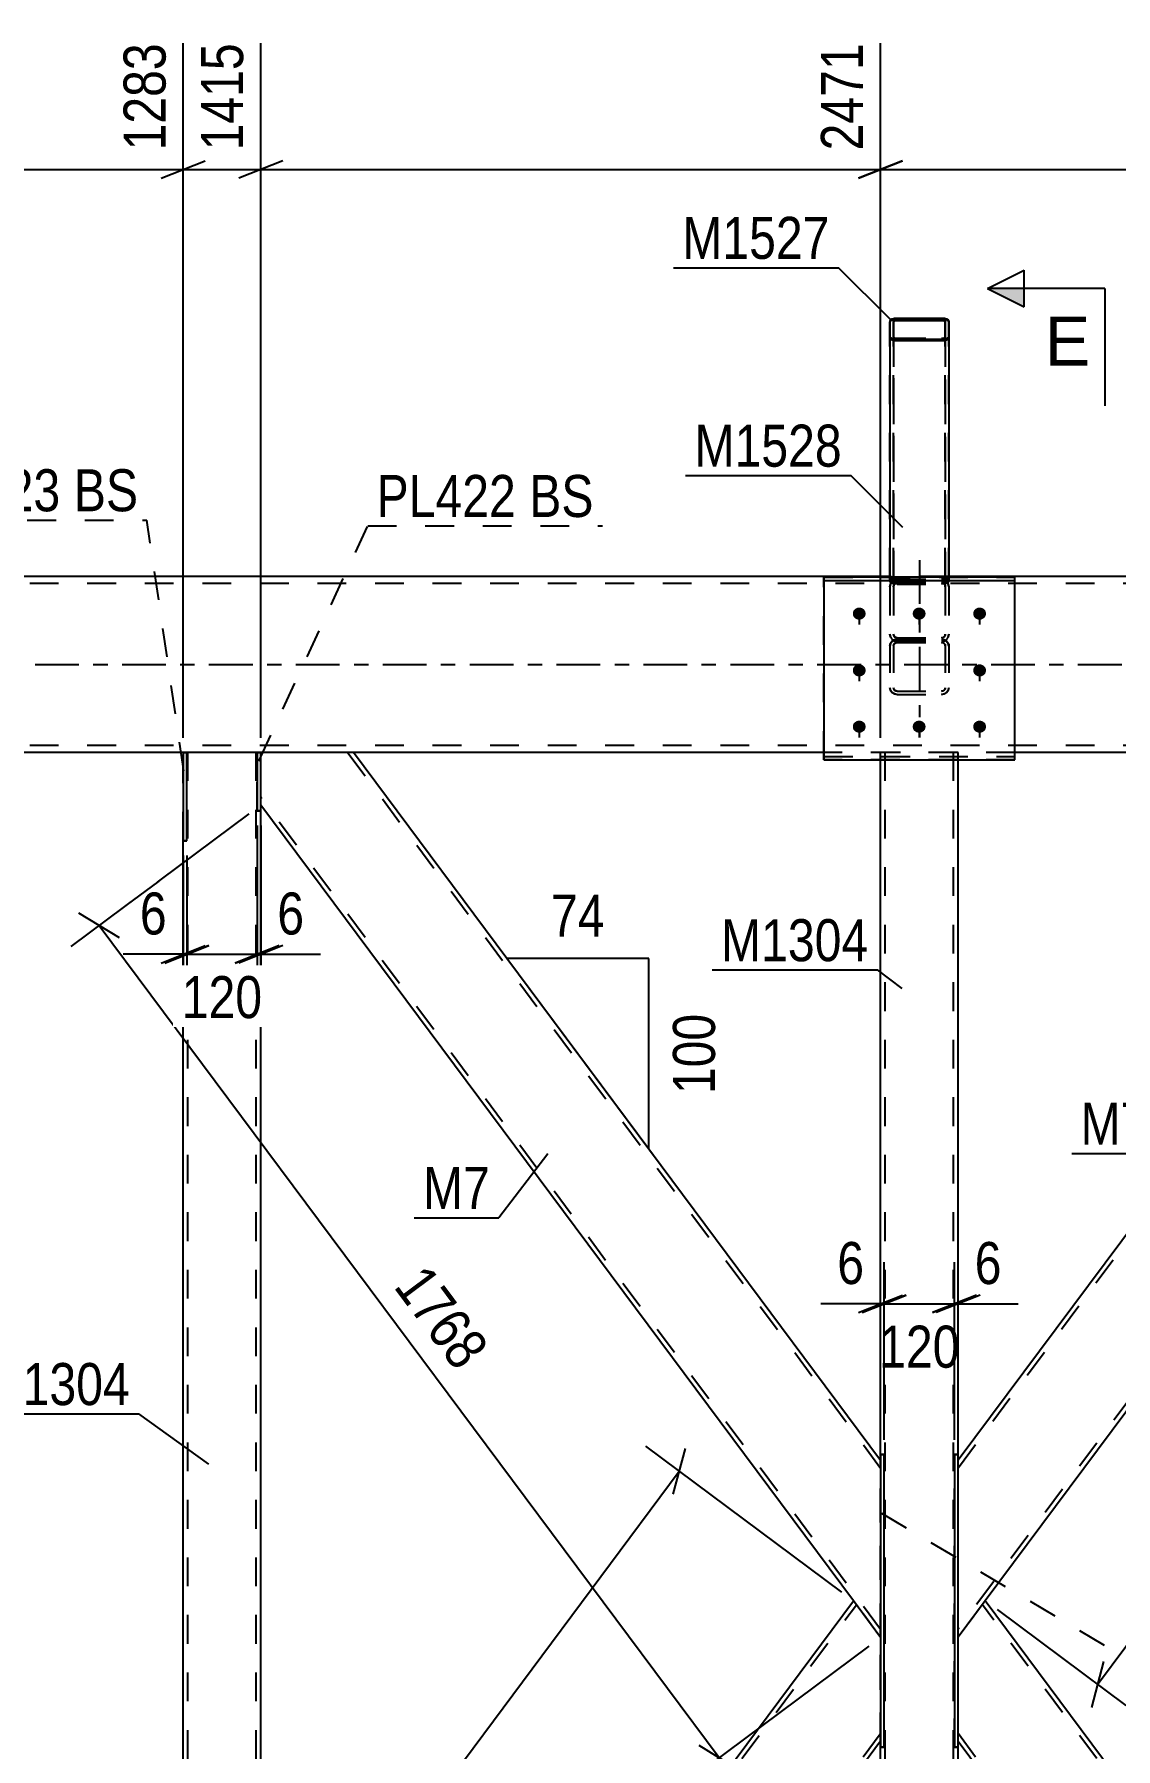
# Model space of a CAD drawing. Header units: millimetres. Extents: x -46 to 795, y -429 to 165.
# Drawn here: x 26.8 to 100.4, y -73.9 to 43 of the extents above; entities that cross this region are included whole.
import ezdxf

# ---------------------------------------------------------------- set-up
doc = ezdxf.new("R2010")
doc.units = ezdxf.units.MM
doc.linetypes.add('DXK_LINE_DOT2', pattern=[3.9198, 1.9599, -1.9599])
doc.linetypes.add('DXK_LINE_DOT3', pattern=[5.9187, 2.979, -0.9799, 0.9799, -0.9799])
doc.styles.add('Arial', font='ARIAL.TTF', dxfattribs={"height": 0.2})
doc.styles.add('Arial Narrow', font='ARIALN.TTF', dxfattribs={"height": 0.2})

# ---------------------------------------------------------------- blocks, each defined once
blk = doc.blocks.new('Part-761550471-4836 - 4741')
at = {"color": 7, "linetype": 'DXK_LINE_DOT2'}
for p, q in [((89.68, -6), (84.4, -6)), ((84.4, -6.48), (84.4, -6)), ((84.72, -121.6), (84.72, -6)), ((89.36, -121.6), (89.36, -6)), ((89.68, -6.48), (89.68, -6)), ((84.4, -73.78), (84.4, -53.83)), ((89.68, -73.78), (89.68, -53.82)), ((89.68, -121.6), (84.4, -121.6))]:
    blk.add_line(p, q, dxfattribs=at)
at = {"color": 2, "linetype": 'Continuous'}
for p, q in [((84.4, -53.83), (84.4, -6.48)), ((89.68, -53.82), (89.68, -6.48)), ((84.4, -121.6), (84.4, -73.78)), ((89.68, -121.6), (89.68, -73.78))]:
    blk.add_line(p, q, dxfattribs=at)
blk = doc.blocks.new('Part-761550471-4841 - 4741')
at = {"color": 2, "linetype": 'Continuous'}
for p, q in [((125.59, -6), (89.68, -54.22)), ((131.9, -6), (125.61, -6)), ((131.9, -9.57), (91.53, -63.8))]:
    blk.add_line(p, q, dxfattribs=at)
at = {"color": 7, "linetype": 'DXK_LINE_DOT2'}
for p, q in [((125.99, -6), (89.68, -54.76)), ((125.59, -6), (125.61, -6)), ((125.61, -6), (125.59, -6)), ((131.9, -6), (131.9, -9.57)), ((131.9, -9.04), (89.68, -65.74)), ((89.68, -66.28), (89.68, -54.22)), ((91.53, -63.8), (89.68, -66.28))]:
    blk.add_line(p, q, dxfattribs=at)
blk = doc.blocks.new('Part-761550471-4906 - 4741')
at = {"color": 2, "linetype": 'Continuous'}
for p, q in [((91.53, -63.8), (89.68, -66.28)), ((131.9, -118.03), (91.53, -63.8)), ((125.59, -121.6), (89.68, -73.38)), ((131.9, -121.6), (125.61, -121.6))]:
    blk.add_line(p, q, dxfattribs=at)
at = {"color": 7, "linetype": 'DXK_LINE_DOT2'}
for p, q in [((131.9, -118.56), (91.33, -64.07)), ((89.68, -73.38), (89.68, -66.28)), ((125.99, -121.6), (89.68, -72.84)), ((131.9, -121.6), (131.9, -118.03)), ((125.61, -121.6), (125.59, -121.6)), ((125.59, -121.6), (125.61, -121.6)), ((131.9, -121.6), (131.9, -121.6)), ((131.9, -121.6), (131.9, -121.6))]:
    blk.add_line(p, q, dxfattribs=at)
blk = doc.blocks.new('Part-761550471-4924 - 4741')
at = {"color": 7, "linetype": 'DXK_LINE_DOT2'}
for p, q in [((80.54, -6.49), (80.54, 5.95)), ((80.54, 5.95), (93.54, 5.95)), ((93.54, -6.49), (93.54, 5.95)), ((80.54, 5.73), (93.54, 5.73)), ((80.54, -6.27), (93.54, -6.27)), ((93.54, -6.49), (80.54, -6.49))]:
    blk.add_line(p, q, dxfattribs=at)
blk = doc.blocks.new('Part-761550471-4846 - 4741')
at = {"color": 2, "linetype": 'Continuous'}
for p, q in [((48.48, -6), (42.18, -6)), ((84.4, -54.23), (48.5, -6)), ((82.55, -63.8), (42.18, -9.57))]:
    blk.add_line(p, q, dxfattribs=at)
at = {"color": 7, "linetype": 'DXK_LINE_DOT2'}
for p, q in [((42.18, -6), (42.18, -6)), ((42.18, -9.57), (42.18, -6)), ((42.18, -6), (42.18, -6)), ((42.18, -6), (42.18, -6)), ((42.18, -6), (42.18, -6)), ((84.4, -54.77), (48.1, -6)), ((48.5, -6), (48.48, -6)), ((48.5, -6), (48.48, -6)), ((84.4, -65.75), (42.18, -9.04)), ((84.4, -66.29), (84.4, -54.23)), ((84.4, -66.29), (82.55, -63.8))]:
    blk.add_line(p, q, dxfattribs=at)
blk = doc.blocks.new('Part-761550471-4925 - 4741')
at = {"color": 2, "linetype": 'Continuous'}
for p, q in [((93.54, 5.95), (80.54, 5.95)), ((80.54, 5.95), (80.54, -6.48)), ((93.54, -6.48), (93.54, 5.95)), ((80.54, 5.73), (93.54, 5.73)), ((80.54, -6.48), (93.54, -6.48))]:
    blk.add_line(p, q, dxfattribs=at)
at = {"color": 7, "linetype": 'DXK_LINE_DOT2'}
blk.add_line((80.54, -6.27), (93.54, -6.27), dxfattribs=at)
blk = doc.blocks.new('Part-761550471-4930 - 4741')
at = {"color": 7, "linetype": 'DXK_LINE_DOT2'}
for p, q in [((85.08, 5.51), (85.04, 5.31)), ((85.04, 5.31), (85.04, -1.59)), ((85.28, 5.31), (85.3, 5.41)), ((85.28, 5.31), (85.28, -1.59)), ((85.3, 5.41), (85.35, 5.5)), ((85.52, 5.83), (85.34, 5.79)), ((85.35, 5.5), (85.43, 5.55)), ((85.43, 5.55), (85.52, 5.57)), ((85.52, 5.83), (88.56, 5.83)), ((85.52, 5.57), (88.56, 5.57)), ((88.75, 5.79), (88.56, 5.83)), ((88.56, 5.57), (88.66, 5.55)), ((88.66, 5.55), (88.73, 5.5)), ((88.73, 5.5), (88.79, 5.41)), ((88.79, 5.41), (88.8, 5.31)), ((88.8, 5.31), (88.8, -1.59)), ((89.04, 5.31), (89.01, 5.51)), ((89.04, 5.31), (89.04, -1.59)), ((85.04, 2.08), (85.08, 1.88)), ((85.04, 1.27), (85.08, 1.44)), ((85.08, 1.44), (85.18, 1.59)), ((85.18, 1.59), (85.34, 1.69)), ((85.3, 1.98), (85.28, 2.08)), ((85.3, 1.36), (85.28, 1.27)), ((85.35, 1.9), (85.3, 1.98)), ((85.35, 1.43), (85.3, 1.36)), ((85.34, 1.69), (85.52, 1.72)), ((85.34, 1.61), (85.43, 1.59)), ((85.43, 1.84), (85.35, 1.9)), ((85.43, 1.48), (85.35, 1.43)), ((85.52, 1.82), (85.43, 1.84)), ((85.43, 1.59), (85.52, 1.57)), ((85.52, 1.5), (85.43, 1.48)), ((85.52, 1.82), (88.56, 1.82)), ((85.52, 1.72), (88.56, 1.72)), ((85.52, 1.57), (88.56, 1.57)), ((85.52, 1.5), (88.56, 1.5)), ((88.66, 1.84), (88.56, 1.82)), ((88.56, 1.72), (88.75, 1.69)), ((88.56, 1.57), (88.73, 1.6)), ((88.66, 1.48), (88.56, 1.5)), ((88.73, 1.9), (88.66, 1.84)), ((88.73, 1.43), (88.66, 1.48)), ((88.79, 1.98), (88.73, 1.9)), ((88.73, 1.6), (88.75, 1.61)), ((88.79, 1.36), (88.73, 1.43)), ((88.75, 1.69), (88.9, 1.59)), ((88.8, 2.08), (88.79, 1.98)), ((88.8, 1.27), (88.79, 1.36)), ((88.9, 1.59), (89.01, 1.44)), ((89.01, 1.88), (89.04, 2.08)), ((89.01, 1.44), (89.04, 1.27)), ((85.08, -1.76), (85.04, -1.59)), ((85.18, -1.91), (85.08, -1.76)), ((85.34, -2), (85.18, -1.91)), ((85.28, -1.59), (85.3, -1.67)), ((85.3, -1.67), (85.35, -1.75)), ((85.52, -2.04), (85.34, -2)), ((85.35, -1.75), (85.43, -1.79)), ((85.43, -1.79), (85.52, -1.81)), ((85.52, -1.81), (88.56, -1.81)), ((85.52, -2.04), (88.56, -2.04)), ((88.56, -1.81), (88.66, -1.79)), ((88.75, -2), (88.56, -2.04)), ((88.66, -1.79), (88.73, -1.75)), ((88.73, -1.75), (88.79, -1.67)), ((88.9, -1.91), (88.75, -2)), ((88.79, -1.67), (88.8, -1.59)), ((89.01, -1.76), (88.9, -1.91)), ((89.04, -1.59), (89.01, -1.76))]:
    blk.add_line(p, q, dxfattribs=at)
for centre, start, end in [((85.55, 5.33), 114.32, 159.2417), ((88.54, 5.33), 20.7583, 65.68), ((85.55, 2.06), 200.7583, 245.68), ((88.54, 2.06), 294.32, 339.2417)]:
    blk.add_arc(centre, 0.496, start, end, dxfattribs=at)
blk = doc.blocks.new('Part-761550471-4935 - 4741')
at = {"color": 7, "linetype": 'DXK_LINE_DOT3'}
blk.add_line((87.04, 7.12), (87.04, -3.58), dxfattribs=at)
at = {"color": 7, "linetype": 'DXK_LINE_DOT2'}
for p, q in [((85.04, 5.31), (85.08, 5.51)), ((85.04, 5.31), (85.04, -1.59)), ((85.3, 5.41), (85.28, 5.31)), ((85.28, 5.31), (85.28, -1.59)), ((85.35, 5.5), (85.3, 5.41)), ((85.34, 5.79), (85.52, 5.83)), ((85.43, 5.55), (85.35, 5.5)), ((85.52, 5.57), (85.43, 5.55)), ((85.52, 5.83), (88.56, 5.83)), ((85.52, 5.57), (88.56, 5.57)), ((88.56, 5.83), (88.75, 5.79)), ((88.66, 5.55), (88.56, 5.57)), ((88.73, 5.5), (88.66, 5.55)), ((88.79, 5.41), (88.73, 5.5)), ((88.8, 5.31), (88.79, 5.41)), ((88.8, 5.31), (88.8, -1.59)), ((89.01, 5.51), (89.04, 5.31)), ((89.04, 5.31), (89.04, -1.59)), ((85.08, 1.88), (85.04, 2.08)), ((85.08, 1.44), (85.04, 1.27)), ((85.18, 1.59), (85.08, 1.44)), ((85.34, 1.69), (85.18, 1.59)), ((85.28, 2.08), (85.3, 1.98)), ((85.28, 1.27), (85.3, 1.36)), ((85.3, 1.98), (85.35, 1.9)), ((85.3, 1.36), (85.35, 1.43)), ((85.52, 1.72), (85.34, 1.69)), ((85.52, 1.57), (85.34, 1.61)), ((85.35, 1.9), (85.43, 1.84)), ((85.35, 1.43), (85.43, 1.48)), ((85.43, 1.84), (85.52, 1.82)), ((85.43, 1.48), (85.52, 1.5)), ((85.52, 1.82), (88.56, 1.82)), ((85.52, 1.72), (88.56, 1.72)), ((85.52, 1.57), (88.56, 1.57)), ((85.52, 1.5), (88.56, 1.5)), ((88.56, 1.82), (88.66, 1.84)), ((88.75, 1.69), (88.56, 1.72)), ((88.75, 1.61), (88.56, 1.57)), ((88.56, 1.5), (88.66, 1.48)), ((88.66, 1.84), (88.73, 1.9)), ((88.66, 1.48), (88.73, 1.43)), ((88.73, 1.9), (88.79, 1.98)), ((88.73, 1.43), (88.79, 1.36)), ((88.9, 1.59), (88.75, 1.69)), ((88.79, 1.98), (88.8, 2.08)), ((88.79, 1.36), (88.8, 1.27)), ((89.01, 1.44), (88.9, 1.59)), ((89.04, 2.08), (89.01, 1.88)), ((89.04, 1.27), (89.01, 1.44)), ((85.04, -1.59), (85.08, -1.76)), ((85.08, -1.76), (85.18, -1.91)), ((85.18, -1.91), (85.34, -2)), ((85.3, -1.67), (85.28, -1.59)), ((85.35, -1.75), (85.3, -1.67)), ((85.34, -2), (85.52, -2.04)), ((85.43, -1.79), (85.35, -1.75)), ((85.52, -1.81), (85.43, -1.79)), ((85.52, -1.81), (88.56, -1.81)), ((85.52, -2.04), (88.56, -2.04)), ((88.66, -1.79), (88.56, -1.81)), ((88.56, -2.04), (88.75, -2)), ((88.73, -1.75), (88.66, -1.79)), ((88.79, -1.67), (88.73, -1.75)), ((88.75, -2), (88.9, -1.91)), ((88.8, -1.59), (88.79, -1.67)), ((88.9, -1.91), (89.01, -1.76)), ((89.01, -1.76), (89.04, -1.59))]:
    blk.add_line(p, q, dxfattribs=at)
for centre, start, end in [((85.55, 5.33), 114.32, 159.2417), ((88.54, 5.33), 20.7583, 65.68), ((85.55, 2.06), 200.7583, 245.68), ((88.54, 2.06), 294.32, 339.2417)]:
    blk.add_arc(centre, 0.496, start, end, dxfattribs=at)
blk = doc.blocks.new('Part-761550471-5002 - 4741')
at = {"color": 2, "linetype": 'Continuous'}
for p, q in [((85.04, 6), (20.9, 6)), ((227.55, 6), (89.04, 6)), ((36.9, -6), (20.9, -6)), ((41.94, -6), (37.14, -6)), ((80.54, -6), (48.48, -6)), ((125.61, -6), (93.54, -6))]:
    blk.add_line(p, q, dxfattribs=at)
at = {"color": 7, "linetype": 'DXK_LINE_DOT2'}
for p, q in [((89.04, 6), (85.04, 6)), ((608.54, 5.52), (20.9, 5.52)), ((608.54, -5.52), (20.9, -5.52)), ((37.14, -6), (36.9, -6)), ((48.48, -6), (41.94, -6)), ((93.54, -6), (80.54, -6))]:
    blk.add_line(p, q, dxfattribs=at)
at = {"color": 7, "linetype": 'DXK_LINE_DOT3'}
blk.add_line((20.9, 0), (608.54, 0), dxfattribs=at)
blk = doc.blocks.new('Bolt-761550471-5065 - 4741')
at = {"linetype": 'Continuous'}
for points in [[(82.94, 3.89), (83.04, 3.88), (83.12, 3.85), (83.2, 3.81), (83.27, 3.75), (83.33, 3.68), (83.36, 3.6), (83.38, 3.52), (83.38, 3.43), (83.36, 3.35), (83.33, 3.27), (83.27, 3.2), (83.2, 3.14), (83.12, 3.1), (83.04, 3.07), (82.94, 3.06), (82.85, 3.07), (82.77, 3.1), (82.69, 3.14), (82.62, 3.2), (82.56, 3.27), (82.53, 3.35), (82.51, 3.43), (82.51, 3.52), (82.53, 3.6), (82.56, 3.68), (82.62, 3.75), (82.69, 3.81), (82.77, 3.85), (82.85, 3.88)], [(87.02, 3.89), (87.12, 3.88), (87.2, 3.85), (87.28, 3.81), (87.35, 3.75), (87.41, 3.68), (87.44, 3.6), (87.46, 3.52), (87.46, 3.43), (87.44, 3.35), (87.41, 3.27), (87.35, 3.2), (87.28, 3.14), (87.2, 3.1), (87.12, 3.07), (87.02, 3.06), (86.93, 3.07), (86.85, 3.1), (86.77, 3.14), (86.7, 3.2), (86.64, 3.27), (86.61, 3.35), (86.59, 3.43), (86.59, 3.52), (86.61, 3.6), (86.64, 3.68), (86.7, 3.75), (86.77, 3.81), (86.85, 3.85), (86.93, 3.88)], [(91.14, 3.89), (91.24, 3.88), (91.32, 3.85), (91.4, 3.81), (91.47, 3.75), (91.53, 3.68), (91.56, 3.6), (91.58, 3.52), (91.58, 3.43), (91.56, 3.35), (91.53, 3.27), (91.47, 3.2), (91.4, 3.14), (91.32, 3.1), (91.24, 3.07), (91.14, 3.06), (91.05, 3.07), (90.97, 3.1), (90.89, 3.14), (90.82, 3.2), (90.76, 3.27), (90.73, 3.35), (90.71, 3.43), (90.71, 3.52), (90.73, 3.6), (90.76, 3.68), (90.82, 3.75), (90.89, 3.81), (90.97, 3.85), (91.05, 3.88)], [(82.94, 0.02), (83.04, 0.01), (83.12, -0.02), (83.2, -0.06), (83.27, -0.12), (83.33, -0.19), (83.36, -0.27), (83.38, -0.35), (83.38, -0.44), (83.36, -0.52), (83.33, -0.6), (83.27, -0.67), (83.2, -0.73), (83.12, -0.77), (83.04, -0.8), (82.94, -0.81), (82.85, -0.8), (82.77, -0.77), (82.69, -0.73), (82.62, -0.67), (82.56, -0.6), (82.53, -0.52), (82.51, -0.44), (82.51, -0.35), (82.53, -0.27), (82.56, -0.19), (82.62, -0.12), (82.69, -0.06), (82.77, -0.02), (82.85, 0.01)], [(91.14, 0.02), (91.24, 0.01), (91.32, -0.02), (91.4, -0.06), (91.47, -0.12), (91.53, -0.19), (91.56, -0.27), (91.58, -0.35), (91.58, -0.44), (91.56, -0.52), (91.53, -0.6), (91.47, -0.67), (91.4, -0.73), (91.32, -0.77), (91.24, -0.8), (91.14, -0.81), (91.05, -0.8), (90.97, -0.77), (90.89, -0.73), (90.82, -0.67), (90.76, -0.6), (90.73, -0.52), (90.71, -0.44), (90.71, -0.35), (90.73, -0.27), (90.76, -0.19), (90.82, -0.12), (90.89, -0.06), (90.97, -0.02), (91.05, 0.01)], [(82.94, -3.82), (83.04, -3.83), (83.12, -3.85), (83.2, -3.9), (83.27, -3.95), (83.33, -4.02), (83.36, -4.1), (83.38, -4.19), (83.38, -4.27), (83.36, -4.36), (83.33, -4.44), (83.27, -4.51), (83.2, -4.56), (83.12, -4.61), (83.04, -4.63), (82.94, -4.64), (82.85, -4.63), (82.77, -4.61), (82.69, -4.56), (82.62, -4.51), (82.56, -4.44), (82.53, -4.36), (82.51, -4.27), (82.51, -4.19), (82.53, -4.1), (82.56, -4.02), (82.62, -3.95), (82.69, -3.9), (82.77, -3.85), (82.85, -3.83)], [(87.02, -3.82), (87.12, -3.83), (87.2, -3.85), (87.28, -3.9), (87.35, -3.95), (87.41, -4.02), (87.44, -4.1), (87.46, -4.19), (87.46, -4.27), (87.44, -4.36), (87.41, -4.44), (87.35, -4.51), (87.28, -4.56), (87.2, -4.61), (87.12, -4.63), (87.02, -4.64), (86.93, -4.63), (86.85, -4.61), (86.77, -4.56), (86.7, -4.51), (86.64, -4.44), (86.61, -4.36), (86.59, -4.27), (86.59, -4.19), (86.61, -4.1), (86.64, -4.02), (86.7, -3.95), (86.77, -3.9), (86.85, -3.85), (86.93, -3.83)], [(91.14, -3.82), (91.24, -3.83), (91.32, -3.85), (91.4, -3.9), (91.47, -3.95), (91.53, -4.02), (91.56, -4.1), (91.58, -4.19), (91.58, -4.27), (91.56, -4.36), (91.53, -4.44), (91.47, -4.51), (91.4, -4.56), (91.32, -4.61), (91.24, -4.63), (91.14, -4.64), (91.05, -4.63), (90.97, -4.61), (90.89, -4.56), (90.82, -4.51), (90.76, -4.44), (90.73, -4.36), (90.71, -4.27), (90.71, -4.19), (90.73, -4.1), (90.76, -4.02), (90.82, -3.95), (90.89, -3.9), (90.97, -3.85), (91.05, -3.83)]]:
    blk.add_hatch(color=1, dxfattribs=at).paths.add_polyline_path(points)
at = {"color": 1, "linetype": 'Continuous'}
for p, q in [((82.94, 3.87), (82.94, 2.74)), ((87.02, 3.87), (87.02, 2.74)), ((91.14, 3.87), (91.14, 2.74)), ((82.94, 0), (82.94, -1.13)), ((91.14, 0), (91.14, -1.13)), ((82.94, -3.83), (82.94, -4.97)), ((87.02, -3.83), (87.02, -4.97)), ((91.14, -3.83), (91.14, -4.97))]:
    blk.add_line(p, q, dxfattribs=at)
blk = doc.blocks.new('Bolt-761550471-5066 - 4741')
at = {"color": 1, "linetype": 'DXK_LINE_DOT2'}
for p, q in [((82.94, 3.87), (82.94, 2.74)), ((87.06, 3.87), (87.06, 2.74)), ((91.14, 3.87), (91.14, 2.74)), ((82.94, 0), (82.94, -1.13)), ((91.14, 0), (91.14, -1.13)), ((82.94, -3.83), (82.94, -4.97)), ((87.06, -3.83), (87.06, -4.97)), ((91.14, -3.83), (91.14, -4.97))]:
    blk.add_line(p, q, dxfattribs=at)
blk = doc.blocks.new('Part-761550471-5185 - 4741')
at = {"color": 7, "linetype": 'DXK_LINE_DOT2'}
for p, q in [((89.44, -73.78), (89.44, -53.82)), ((89.68, -53.82), (89.44, -53.82)), ((89.44, -53.82), (89.68, -53.82)), ((89.68, -73.78), (89.68, -53.82)), ((89.44, -73.78), (89.68, -73.78)), ((89.68, -73.78), (89.44, -73.78)), ((89.44, -73.78), (89.44, -73.78)), ((89.68, -73.78), (89.68, -73.78))]:
    blk.add_line(p, q, dxfattribs=at)
blk = doc.blocks.new('Part-761550471-5095 - 4741')
at = {"color": 2, "linetype": 'Continuous'}
for p, q in [((42.18, -6), (41.94, -6)), ((41.94, -6), (41.94, -9.97)), ((42.18, -9.97), (42.18, -6)), ((42.18, -9.97), (41.94, -9.97)), ((41.94, -9.97), (41.94, -9.97)), ((42.18, -9.97), (42.18, -9.97))]:
    blk.add_line(p, q, dxfattribs=at)
at = {"color": 7, "linetype": 'DXK_LINE_DOT2'}
for p, q in [((42.18, -6), (41.94, -6)), ((41.94, -9.97), (42.18, -9.97)), ((41.94, -9.97), (41.94, -9.97)), ((42.18, -9.97), (42.18, -9.97))]:
    blk.add_line(p, q, dxfattribs=at)
blk = doc.blocks.new('Part-761550471-5100 - 4741')
at = {"color": 7, "linetype": 'DXK_LINE_DOT2'}
for p, q in [((41.94, -9.97), (41.94, -6)), ((42.18, -6), (41.94, -6)), ((41.94, -6), (42.18, -6)), ((42.18, -9.97), (42.18, -6)), ((41.94, -9.97), (42.18, -9.97)), ((42.18, -9.97), (41.94, -9.97)), ((41.94, -9.97), (41.94, -9.97)), ((42.18, -9.97), (42.18, -9.97))]:
    blk.add_line(p, q, dxfattribs=at)
blk = doc.blocks.new('Part-761550471-5105 - 4741')
at = {"color": 2, "linetype": 'Continuous'}
for p, q in [((37.14, -6), (36.9, -6)), ((36.9, -6), (36.9, -12)), ((37.14, -12), (37.14, -6)), ((37.14, -12), (36.9, -12)), ((36.9, -12), (36.9, -12)), ((37.14, -12), (37.14, -12))]:
    blk.add_line(p, q, dxfattribs=at)
at = {"color": 7, "linetype": 'DXK_LINE_DOT2'}
for p, q in [((37.14, -6), (36.9, -6)), ((36.9, -12), (37.14, -12)), ((36.9, -12), (36.9, -12)), ((37.14, -12), (37.14, -12))]:
    blk.add_line(p, q, dxfattribs=at)
blk = doc.blocks.new('Part-761550471-5110 - 4741')
at = {"color": 7, "linetype": 'DXK_LINE_DOT2'}
for p, q in [((36.9, -12), (36.9, -6)), ((37.14, -6), (36.9, -6)), ((36.9, -6), (37.14, -6)), ((37.14, -12), (37.14, -6)), ((36.9, -12), (37.14, -12)), ((37.14, -12), (36.9, -12)), ((36.9, -12), (36.9, -12)), ((37.14, -12), (37.14, -12))]:
    blk.add_line(p, q, dxfattribs=at)
blk = doc.blocks.new('Part-761550471-5123 - 4741')
at = {"color": 2, "linetype": 'Continuous'}
for p, q in [((42.18, -118.03), (82.55, -63.8)), ((84.4, -66.29), (82.55, -63.8)), ((84.4, -73.37), (48.5, -121.6)), ((47.7, -121.6), (42.18, -121.6)), ((48.48, -121.6), (47.7, -121.6))]:
    blk.add_line(p, q, dxfattribs=at)
at = {"color": 7, "linetype": 'DXK_LINE_DOT2'}
for p, q in [((42.18, -118.56), (82.75, -64.07)), ((84.4, -73.37), (84.4, -66.29)), ((84.4, -66.29), (84.4, -66.29)), ((84.4, -66.29), (84.4, -66.29)), ((84.4, -66.29), (84.4, -66.29)), ((48.1, -121.6), (84.4, -72.83)), ((84.4, -73.37), (84.4, -73.37)), ((84.4, -73.37), (84.4, -73.37)), ((42.18, -121.6), (42.18, -118.03)), ((48.5, -121.6), (48.48, -121.6)), ((48.5, -121.6), (48.48, -121.6))]:
    blk.add_line(p, q, dxfattribs=at)
blk = doc.blocks.new('Part-761550471-5128 - 4741')
at = {"color": 7, "linetype": 'DXK_LINE_DOT2'}
for p, q in [((42.18, -6), (36.9, -6)), ((36.9, -12), (36.9, -6)), ((37.22, -121.6), (37.22, -6)), ((41.86, -121.6), (41.86, -6)), ((42.18, -9.97), (42.18, -6)), ((36.9, -121.6), (36.9, -115.6)), ((42.18, -121.6), (42.18, -117.63)), ((42.18, -121.6), (36.9, -121.6))]:
    blk.add_line(p, q, dxfattribs=at)
at = {"color": 2, "linetype": 'Continuous'}
for p, q in [((42.18, -117.63), (42.18, -9.97)), ((36.9, -115.6), (36.9, -12))]:
    blk.add_line(p, q, dxfattribs=at)
blk = doc.blocks.new('Part-761550471-5184 - 4741')
at = {"color": 2, "linetype": 'Continuous'}
for p, q in [((84.64, -53.83), (84.4, -53.83)), ((84.4, -53.83), (84.4, -73.78)), ((84.64, -73.78), (84.64, -53.83)), ((84.64, -73.78), (84.4, -73.78)), ((84.4, -73.78), (84.4, -73.78)), ((84.64, -73.78), (84.64, -73.78))]:
    blk.add_line(p, q, dxfattribs=at)
at = {"color": 7, "linetype": 'DXK_LINE_DOT2'}
for p, q in [((84.64, -53.83), (84.4, -53.83)), ((84.4, -73.78), (84.64, -73.78)), ((84.4, -73.78), (84.4, -73.78)), ((84.64, -73.78), (84.64, -73.78))]:
    blk.add_line(p, q, dxfattribs=at)
blk = doc.blocks.new('Part-761550471-5190 - 4741')
at = {"color": 2, "linetype": 'Continuous'}
for p, q in [((89.68, -53.82), (89.44, -53.82)), ((89.44, -53.82), (89.44, -73.78)), ((89.68, -73.78), (89.68, -53.82)), ((89.68, -73.78), (89.44, -73.78)), ((89.44, -73.78), (89.44, -73.78)), ((89.68, -73.78), (89.68, -73.78))]:
    blk.add_line(p, q, dxfattribs=at)
at = {"color": 7, "linetype": 'DXK_LINE_DOT2'}
for p, q in [((89.68, -53.82), (89.44, -53.82)), ((89.44, -73.78), (89.68, -73.78)), ((89.44, -73.78), (89.44, -73.78)), ((89.68, -73.78), (89.68, -73.78))]:
    blk.add_line(p, q, dxfattribs=at)
blk = doc.blocks.new('Part-761550471-5195 - 4741')
at = {"color": 7, "linetype": 'DXK_LINE_DOT2'}
for p, q in [((84.4, -73.78), (84.4, -53.83)), ((84.64, -53.83), (84.4, -53.83)), ((84.4, -53.83), (84.64, -53.83)), ((84.64, -73.78), (84.64, -53.83)), ((84.4, -73.78), (84.64, -73.78)), ((84.64, -73.78), (84.4, -73.78)), ((84.4, -73.78), (84.4, -73.78)), ((84.64, -73.78), (84.64, -73.78))]:
    blk.add_line(p, q, dxfattribs=at)
blk = doc.blocks.new('Part-761550471-5216 - 4741')
at = {"color": 2, "linetype": 'Continuous'}
for p, q in [((85.04, 23.43), (85.08, 23.5)), ((85.04, 23.43), (85.04, 23.36)), ((85.08, 23.5), (85.18, 23.56)), ((85.18, 23.56), (85.34, 23.6)), ((85.34, 23.6), (85.52, 23.61)), ((85.52, 23.61), (88.56, 23.61)), ((88.56, 23.61), (88.75, 23.6)), ((88.75, 23.6), (88.9, 23.56)), ((88.9, 23.56), (89.01, 23.5)), ((89.01, 23.5), (89.04, 23.43)), ((89.04, 23.43), (89.04, 23.36))]:
    blk.add_line(p, q, dxfattribs=at)
at = {"color": 7, "linetype": 'DXK_LINE_DOT2'}
for p, q in [((85.3, 23.47), (85.28, 23.43)), ((85.28, 23.43), (85.28, 6)), ((85.28, 22.33), (85.28, 23.43)), ((85.35, 23.5), (85.3, 23.47)), ((85.43, 23.52), (85.35, 23.5)), ((85.52, 23.52), (85.43, 23.52)), ((85.52, 23.52), (88.56, 23.52)), ((88.66, 23.52), (88.56, 23.52)), ((88.73, 23.5), (88.66, 23.52)), ((88.79, 23.47), (88.73, 23.5)), ((88.8, 23.43), (88.79, 23.47)), ((88.8, 6), (88.8, 23.43)), ((88.8, 22.33), (88.8, 23.43)), ((85.04, 23.36), (85.04, 22.33)), ((85.04, 23.36), (85.04, 6)), ((85.04, 22.33), (85.04, 5.72)), ((85.08, 22.26), (85.04, 22.33)), ((85.18, 22.2), (85.08, 22.26)), ((85.34, 22.17), (85.18, 22.2)), ((85.28, 22.33), (85.28, 5.72)), ((85.28, 22.33), (85.3, 22.29)), ((85.3, 22.29), (85.35, 22.27)), ((85.35, 22.27), (85.43, 22.25)), ((85.43, 22.25), (85.52, 22.24)), ((85.52, 22.24), (88.56, 22.24)), ((88.56, 22.24), (88.66, 22.25)), ((88.66, 22.25), (88.73, 22.27)), ((88.73, 22.27), (88.79, 22.29)), ((88.9, 22.2), (88.75, 22.17)), ((88.79, 22.29), (88.8, 22.33)), ((88.8, 22.33), (88.8, 5.72)), ((89.01, 22.26), (88.9, 22.2)), ((89.04, 22.33), (89.01, 22.26)), ((89.04, 23.36), (89.04, 22.33)), ((89.04, 23.36), (89.04, 6)), ((89.04, 22.33), (89.04, 5.72)), ((85.52, 22.15), (85.34, 22.17)), ((85.52, 22.15), (88.56, 22.15)), ((88.75, 22.17), (88.56, 22.15)), ((89.04, 6), (85.04, 6)), ((85.04, 5.83), (85.04, 6)), ((85.28, 6), (85.28, 6)), ((85.28, 6), (85.28, 5.83)), ((88.8, 5.83), (88.8, 6)), ((89.04, 6), (89.04, 5.83)), ((85.04, 5.72), (85.04, 5.83)), ((85.04, 5.83), (85.28, 5.83)), ((85.04, 5.72), (85.08, 5.66)), ((85.08, 5.66), (85.18, 5.6)), ((85.18, 5.6), (85.34, 5.56)), ((85.28, 5.83), (85.28, 5.72)), ((85.3, 5.69), (85.28, 5.72)), ((85.35, 5.66), (85.3, 5.69)), ((85.34, 5.56), (85.52, 5.55)), ((85.43, 5.64), (85.35, 5.66)), ((85.52, 5.64), (85.43, 5.64)), ((85.52, 5.64), (88.56, 5.64)), ((85.52, 5.55), (88.56, 5.55)), ((88.66, 5.64), (88.56, 5.64)), ((88.56, 5.55), (88.75, 5.56)), ((88.73, 5.66), (88.66, 5.64)), ((88.79, 5.69), (88.73, 5.66)), ((88.75, 5.56), (88.9, 5.6)), ((88.8, 5.72), (88.79, 5.69)), ((88.8, 5.72), (88.8, 5.83)), ((88.8, 5.83), (89.04, 5.83)), ((88.9, 5.6), (89.01, 5.66)), ((89.01, 5.66), (89.04, 5.72)), ((89.04, 5.83), (89.04, 5.72))]:
    blk.add_line(p, q, dxfattribs=at)
blk = doc.blocks.new('Part-761550471-5221 - 4741')
at = {"color": 2, "linetype": 'Continuous'}
for p, q in [((85.08, 23.43), (85.04, 23.36)), ((85.18, 23.49), (85.08, 23.43)), ((85.34, 23.53), (85.18, 23.49)), ((85.28, 23.36), (85.3, 23.4)), ((85.3, 23.4), (85.35, 23.43)), ((85.52, 23.54), (85.34, 23.53)), ((85.35, 23.43), (85.43, 23.44)), ((85.43, 23.44), (85.52, 23.45)), ((85.52, 23.54), (88.56, 23.54)), ((85.52, 23.45), (88.56, 23.45)), ((88.75, 23.53), (88.56, 23.54)), ((88.56, 23.45), (88.66, 23.44)), ((88.66, 23.44), (88.73, 23.43)), ((88.73, 23.43), (88.79, 23.4)), ((88.9, 23.49), (88.75, 23.53)), ((88.79, 23.4), (88.8, 23.36)), ((89.01, 23.43), (88.9, 23.49)), ((89.04, 23.36), (89.01, 23.43)), ((85.04, 22.26), (85.04, 23.36)), ((85.04, 22.26), (85.04, 5.95)), ((85.04, 22.26), (85.08, 22.19)), ((85.28, 22.26), (85.28, 23.36)), ((85.3, 22.22), (85.28, 22.26)), ((85.35, 22.19), (85.3, 22.22)), ((88.79, 22.22), (88.73, 22.19)), ((88.8, 22.26), (88.79, 22.22)), ((88.8, 22.26), (88.8, 23.36)), ((89.01, 22.19), (89.04, 22.26)), ((89.04, 22.26), (89.04, 23.36)), ((89.04, 22.26), (89.04, 5.95)), ((85.08, 22.19), (85.18, 22.13)), ((85.18, 22.13), (85.34, 22.09)), ((85.34, 22.09), (85.52, 22.08)), ((85.43, 22.18), (85.35, 22.19)), ((85.52, 22.17), (85.43, 22.18)), ((85.52, 22.17), (88.56, 22.17)), ((85.52, 22.08), (88.56, 22.08)), ((88.66, 22.18), (88.56, 22.17)), ((88.56, 22.08), (88.75, 22.09)), ((88.73, 22.19), (88.66, 22.18)), ((88.75, 22.09), (88.9, 22.13)), ((88.9, 22.13), (89.01, 22.19))]:
    blk.add_line(p, q, dxfattribs=at)
at = {"color": 7, "linetype": 'DXK_LINE_DOT2'}
for p, q in [((85.04, 6), (85.04, 23.36)), ((85.28, 6), (85.28, 23.36)), ((85.28, 22.26), (85.28, 5.66)), ((88.8, 23.36), (88.8, 6)), ((88.8, 22.26), (88.8, 5.66)), ((89.04, 6), (89.04, 23.36)), ((89.04, 6), (85.04, 6)), ((85.04, 6), (85.04, 5.83)), ((85.04, 5.95), (85.04, 5.66)), ((85.28, 5.83), (85.28, 6)), ((88.8, 6), (88.8, 6)), ((88.8, 6), (88.8, 5.83)), ((89.04, 5.83), (89.04, 6)), ((89.04, 5.95), (89.04, 5.66)), ((85.04, 5.83), (85.04, 5.66)), ((85.04, 5.83), (85.28, 5.83)), ((85.08, 5.59), (85.04, 5.66)), ((85.18, 5.53), (85.08, 5.59)), ((85.34, 5.5), (85.18, 5.53)), ((85.28, 5.66), (85.28, 5.83)), ((85.28, 5.66), (85.3, 5.62)), ((85.3, 5.62), (85.35, 5.6)), ((85.52, 5.48), (85.34, 5.5)), ((85.35, 5.6), (85.43, 5.58)), ((85.43, 5.58), (85.52, 5.57)), ((85.52, 5.57), (88.56, 5.57)), ((85.52, 5.48), (88.56, 5.48)), ((88.56, 5.57), (88.66, 5.58)), ((88.75, 5.5), (88.56, 5.48)), ((88.66, 5.58), (88.73, 5.6)), ((88.73, 5.6), (88.79, 5.62)), ((88.9, 5.53), (88.75, 5.5)), ((88.79, 5.62), (88.8, 5.66)), ((88.8, 5.83), (88.8, 5.66)), ((88.8, 5.83), (89.04, 5.83)), ((89.01, 5.59), (88.9, 5.53)), ((89.04, 5.66), (89.01, 5.59)), ((89.04, 5.66), (89.04, 5.83))]:
    blk.add_line(p, q, dxfattribs=at)
blk = doc.blocks.new('StraightDimension-761550471-6000 - 4741')
at = {"color": 7, "linetype": 'Continuous'}
for p, q in [((132.7, -10.17), (141.48, -16.7)), ((139.14, -16.83), (139.96, -13.71)), ((99.18, -69.49), (139.55, -15.27)), ((92.33, -64.4), (101.1, -70.93)), ((99.59, -67.93), (98.76, -71.06))]:
    blk.add_line(p, q, dxfattribs=at)
at = {"color": 0}
blk.add_wipeout([(121.3, -38.52), (117.94, -36.01), (112.85, -42.84), (116.22, -45.35)], dxfattribs=at)
at = {"color": 3, "style": 'Arial Narrow'}
blk.add_text('1690', height=2.863, rotation=53.3309, dxfattribs=at).set_placement((116.1, -44.51))
blk = doc.blocks.new('StraightDimension-761550471-22892 - 4741')
at = {"color": 7, "linetype": 'Continuous'}
for p, q in [((36.9, -13), (36.9, -22.14)), ((37.14, -13), (37.14, -22.14)), ((36.9, -19.74), (32.82, -19.74)), ((36.9, -19.74), (32.82, -19.74)), ((35.4, -20.34), (38.4, -19.14)), ((38.64, -19.14), (35.64, -20.34)), ((36.9, -19.74), (37.14, -19.74))]:
    blk.add_line(p, q, dxfattribs=at)
at = {"color": 0}
blk.add_wipeout([(36.38, -18.99), (36.38, -14.79), (33.35, -14.79), (33.35, -18.99)], dxfattribs=at)
at = {"color": 3, "style": 'Arial Narrow'}
blk.add_text('6', height=2.86, dxfattribs=at).set_placement((33.95, -18.39))
blk = doc.blocks.new('StraightDimension-761550471-22890 - 4741')
at = {"color": 7, "linetype": 'Continuous'}
for p, q in [((41.94, -10.97), (41.94, -22.14)), ((42.18, -10.97), (42.18, -22.14)), ((40.44, -20.34), (43.44, -19.14)), ((43.68, -19.14), (40.68, -20.34)), ((41.94, -19.74), (42.18, -19.74)), ((42.18, -19.74), (46.26, -19.74)), ((42.18, -19.74), (46.26, -19.74))]:
    blk.add_line(p, q, dxfattribs=at)
at = {"color": 0}
blk.add_wipeout([(45.73, -18.99), (45.73, -14.79), (42.71, -14.79), (42.71, -18.99)], dxfattribs=at)
at = {"color": 3, "style": 'Arial Narrow'}
blk.add_text('6', height=2.86, dxfattribs=at).set_placement((43.31, -18.39))
blk = doc.blocks.new('StraightDimension-761550471-23050 - 4741')
at = {"color": 7, "linetype": 'Continuous'}
for p, q in [((84.64, -52.83), (84.64, -41.16)), ((89.44, -52.82), (89.44, -41.16)), ((83.14, -44.16), (86.14, -42.96)), ((90.94, -42.96), (87.94, -44.16)), ((84.64, -43.56), (89.44, -43.56))]:
    blk.add_line(p, q, dxfattribs=at)
at = {"color": 0}
blk.add_wipeout([(90.39, -48.51), (90.39, -44.31), (83.7, -44.31), (83.7, -48.51)], dxfattribs=at)
at = {"color": 3, "style": 'Arial Narrow'}
blk.add_text('120', height=2.863, dxfattribs=at).set_placement((84.3, -47.91))
blk = doc.blocks.new('StraightDimension-761550471-18773 - 4741')
at = {"color": 7, "linetype": 'Continuous'}
for p, q in [((36.9, -5), (36.9, 42.35)), ((0, 7), (0, 36.87)), ((1.5, 34.34), (-1.5, 33.14)), ((35.4, 33.14), (38.4, 34.34)), ((0, 33.74), (36.9, 33.74))]:
    blk.add_line(p, q, dxfattribs=at)
at = {"color": 0, "linetype": 'Continuous'}
for points in [[(36.3, 42.95), (32.1, 42.95), (32.1, 34.44), (36.3, 34.44)], [(-0.6, 37.47), (-4.8, 37.47), (-4.8, 34.44), (-0.6, 34.44)]]:
    blk.add_wipeout(points, dxfattribs=at)
at = {"color": 3, "linetype": 'Continuous', "style": 'Arial Narrow'}
for s, height, p in [('1283', 2.863, (35.7, 35.04)), ('0', 2.86, (-1.2, 35.04))]:
    blk.add_text(s, height=height, rotation=90.0002, dxfattribs=at).set_placement(p)
blk = doc.blocks.new('StraightDimension-761550471-23051 - 4741')
at = {"color": 7, "linetype": 'Continuous'}
for p, q in [((84.4, -52.83), (84.4, -40.71)), ((84.64, -52.83), (84.64, -40.71)), ((82.9, -44.16), (85.9, -42.96)), ((86.14, -42.96), (83.14, -44.16)), ((84.4, -43.56), (80.33, -43.56)), ((84.4, -43.56), (80.33, -43.56)), ((84.4, -43.56), (84.64, -43.56))]:
    blk.add_line(p, q, dxfattribs=at)
at = {"color": 0}
blk.add_wipeout([(83.88, -42.81), (83.88, -38.61), (80.85, -38.61), (80.85, -42.81)], dxfattribs=at)
at = {"color": 3, "style": 'Arial Narrow'}
blk.add_text('6', height=2.86, dxfattribs=at).set_placement((81.45, -42.21))
blk = doc.blocks.new('StraightDimension-761550471-5681 - 4741')
at = {"color": 7, "linetype": 'Continuous'}
for p, q in [((81.75, -63.2), (68.41, -53.27)), ((70.28, -56.53), (71.11, -53.41)), ((30.32, -109.2), (70.69, -54.97)), ((41.38, -117.43), (28.04, -107.49)), ((30.74, -107.63), (29.91, -110.76))]:
    blk.add_line(p, q, dxfattribs=at)
at = {"color": 0}
blk.add_wipeout([(52.45, -78.22), (49.08, -75.71), (44, -82.54), (47.36, -85.05)], dxfattribs=at)
at = {"color": 3, "style": 'Arial Narrow'}
blk.add_text('1690', height=2.863, rotation=53.3309, dxfattribs=at).set_placement((47.24, -84.21))
blk = doc.blocks.new('StraightDimension-761550471-5700 - 4741')
at = {"color": 7, "linetype": 'Continuous'}
for p, q in [((41.38, -10.17), (29.25, -19.2)), ((32.55, -18.61), (29.8, -16.93)), ((31.17, -17.77), (73.4, -74.48)), ((83.6, -66.88), (71.47, -75.92)), ((72.02, -73.64), (74.77, -75.33))]:
    blk.add_line(p, q, dxfattribs=at)
at = {"color": 0}
blk.add_wipeout([(55.43, -49.09), (58.8, -46.58), (53.71, -39.76), (50.34, -42.26)], dxfattribs=at)
at = {"color": 3, "style": 'Arial Narrow'}
blk.add_text('1768', height=2.863, rotation=-53.3309, dxfattribs=at).set_placement((51.18, -42.39))
blk = doc.blocks.new('StraightDimension-761550471-18770 - 4741')
at = {"color": 7, "linetype": 'Continuous'}
for p, q in [((84.4, -5), (84.4, 42.35)), ((125.59, -5), (125.59, 42.35)), ((85.9, 34.34), (82.9, 33.14)), ((124.09, 33.14), (127.09, 34.34)), ((84.4, 33.74), (125.59, 33.74))]:
    blk.add_line(p, q, dxfattribs=at)
at = {"color": 0, "linetype": 'Continuous'}
blk.add_wipeout([(124.99, 42.95), (120.79, 42.95), (120.79, 34.44), (124.99, 34.44)], dxfattribs=at)
at = {"color": 3, "linetype": 'Continuous', "style": 'Arial Narrow'}
blk.add_text('3500', height=2.863, rotation=90.0002, dxfattribs=at).set_placement((124.39, 35.04))
blk = doc.blocks.new('StraightDimension-761550471-18771 - 4741')
at = {"color": 7, "linetype": 'Continuous'}
for p, q in [((42.18, -5), (42.18, 42.35)), ((84.4, -5), (84.4, 42.35)), ((43.68, 34.34), (40.68, 33.14)), ((82.9, 33.14), (85.9, 34.34)), ((42.18, 33.74), (84.4, 33.74))]:
    blk.add_line(p, q, dxfattribs=at)
at = {"color": 0, "linetype": 'Continuous'}
blk.add_wipeout([(83.8, 42.95), (79.6, 42.95), (79.6, 34.44), (83.8, 34.44)], dxfattribs=at)
at = {"color": 3, "linetype": 'Continuous', "style": 'Arial Narrow'}
blk.add_text('2471', height=2.863, rotation=90.0002, dxfattribs=at).set_placement((83.2, 35.04))
blk = doc.blocks.new('StraightDimension-761550471-18772 - 4741')
at = {"color": 7, "linetype": 'Continuous'}
for p, q in [((36.9, -5), (36.9, 42.35)), ((42.18, -5), (42.18, 42.35)), ((35.4, 33.14), (38.4, 34.34)), ((43.68, 34.34), (40.68, 33.14)), ((36.9, 33.74), (42.18, 33.74))]:
    blk.add_line(p, q, dxfattribs=at)
at = {"color": 0, "linetype": 'Continuous'}
blk.add_wipeout([(41.58, 42.95), (37.38, 42.95), (37.38, 34.44), (41.58, 34.44)], dxfattribs=at)
at = {"color": 3, "linetype": 'Continuous', "style": 'Arial Narrow'}
blk.add_text('1415', height=2.863, rotation=90.0002, dxfattribs=at).set_placement((40.98, 35.04))
blk = doc.blocks.new('AngleDimension-761550471-19037 - 4741')
at = {"color": 7, "linetype": 'Continuous'}
for p, q in [((68.62, -20.03), (58.94, -20.03)), ((68.62, -33.03), (58.94, -20.03)), ((68.62, -33.03), (68.62, -20.03)), ((68.94, -33.46), (68.62, -33.03))]:
    blk.add_line(p, q, dxfattribs=at)
at = {"color": 0}
for points in [[(66.21, -19.13), (66.21, -14.93), (61.35, -14.93), (61.35, -19.13)], [(73.72, -23.19), (69.52, -23.19), (69.52, -29.87), (73.72, -29.87)]]:
    blk.add_wipeout(points, dxfattribs=at)
at = {"color": 3, "style": 'Arial Narrow'}
blk.add_text('74', height=2.863, dxfattribs=at).set_placement((61.95, -18.53))
blk.add_text('100', height=2.863, rotation=90.0002, dxfattribs=at).set_placement((73.12, -29.27))
blk = doc.blocks.new('StraightDimension-761550471-22891 - 4741')
at = {"color": 7, "linetype": 'Continuous'}
for p, q in [((41.94, -10.97), (41.94, -22.59)), ((37.14, -13), (37.14, -22.59)), ((35.64, -20.34), (38.64, -19.14)), ((37.14, -19.74), (41.94, -19.74)), ((43.44, -19.14), (40.44, -20.34))]:
    blk.add_line(p, q, dxfattribs=at)
at = {"color": 0}
blk.add_wipeout([(42.88, -24.69), (42.88, -20.49), (36.2, -20.49), (36.2, -24.69)], dxfattribs=at)
at = {"color": 3, "style": 'Arial Narrow'}
blk.add_text('120', height=2.863, dxfattribs=at).set_placement((36.8, -24.09))
blk = doc.blocks.new('StraightDimension-761550471-23049 - 4741')
at = {"color": 7, "linetype": 'Continuous'}
for p, q in [((89.44, -52.82), (89.44, -40.71)), ((89.68, -52.82), (89.68, -40.71)), ((87.94, -44.16), (90.94, -42.96)), ((91.18, -42.96), (88.18, -44.16)), ((89.44, -43.56), (89.68, -43.56)), ((89.68, -43.56), (93.76, -43.56)), ((89.68, -43.56), (93.76, -43.56))]:
    blk.add_line(p, q, dxfattribs=at)
at = {"color": 0}
blk.add_wipeout([(93.24, -42.81), (93.24, -38.61), (90.21, -38.61), (90.21, -42.81)], dxfattribs=at)
at = {"color": 3, "style": 'Arial Narrow'}
blk.add_text('6', height=2.86, dxfattribs=at).set_placement((90.81, -42.21))
blk = doc.blocks.new('StraightDimension-761550471-23186 - 4741')
at = {"color": 7, "linetype": 'Continuous'}
blk.add_line((35.9, -6), (13.24, -6), dxfattribs=at)
blk = doc.blocks.new('Mark-761550471-4842 - 4741')
at = {"color": 30, "linetype": 'Continuous'}
for p in [(61.73, -33.34), (52.63, -37.69)]:
    blk.add_line(p, (58.39, -37.69), dxfattribs=at)
at = {"color": 0}
blk.add_wipeout([(57.79, -37.09), (57.79, -34.09), (53.23, -34.09), (53.23, -37.09)], dxfattribs=at)
blk.add_wipeout([(57.79, -37.09), (57.79, -34.09), (53.23, -34.09), (53.23, -37.09)], dxfattribs=at)
at = {"color": 3, "style": 'Arial Narrow'}
blk.add_text('M7', height=2.863, dxfattribs=at).set_placement((53.23, -37.09))
blk = doc.blocks.new('Mark-761550471-4832 - 4741')
at = {"color": 30, "linetype": 'Continuous'}
for p in [(72.93, -20.81), (85.86, -22.08)]:
    blk.add_line(p, (84.18, -20.81), dxfattribs=at)
at = {"color": 0}
blk.add_wipeout([(83.58, -20.21), (83.58, -17.21), (73.53, -17.21), (73.53, -20.21)], dxfattribs=at)
blk.add_wipeout([(83.58, -20.21), (83.58, -17.21), (73.53, -17.21), (73.53, -20.21)], dxfattribs=at)
at = {"color": 3, "style": 'Arial Narrow'}
blk.add_text('M1304', height=2.863, dxfattribs=at).set_placement((73.53, -20.21))
blk = doc.blocks.new('Mark-761550471-4837 - 4741')
at = {"color": 30, "linetype": 'Continuous'}
for p in [(97.42, -33.31), (105.92, -35.78)]:
    blk.add_line(p, (103.19, -33.31), dxfattribs=at)
at = {"color": 0}
blk.add_wipeout([(102.59, -32.71), (102.59, -29.71), (98.02, -29.71), (98.02, -32.71)], dxfattribs=at)
blk.add_wipeout([(102.59, -32.71), (102.59, -29.71), (98.02, -29.71), (98.02, -32.71)], dxfattribs=at)
at = {"color": 3, "style": 'Arial Narrow'}
blk.add_text('M7', height=2.863, dxfattribs=at).set_placement((98.02, -32.71))
blk = doc.blocks.new('SectionMark-761550471-6372 - 4741')
at = {"linetype": 'Continuous'}
blk.add_hatch(color=6, dxfattribs=at).paths.add_polyline_path([(94.18, 25.63), (94.18, 24.38), (91.68, 25.63)])
at = {"color": 6, "linetype": 'Continuous'}
for p, q in [((91.68, 25.63), (94.18, 26.88)), ((94.18, 24.38), (94.18, 26.88)), ((99.68, 25.63), (91.68, 25.63)), ((91.68, 25.63), (94.18, 24.38)), ((99.68, 25.63), (99.68, 17.63))]:
    blk.add_line(p, q, dxfattribs=at)
at = {"color": 0, "linetype": 'Continuous'}
blk.add_wipeout([(98.68, 20.38), (98.68, 23.88), (95.57, 23.88), (95.57, 20.38)], dxfattribs=at)
at = {"color": 3, "linetype": 'Continuous', "style": 'Arial'}
blk.add_text('E', height=3.34, dxfattribs=at).set_placement((95.57, 20.38))
blk = doc.blocks.new('Mark-761550471-24357 - 4741')
at = {"color": 30, "linetype": 'Continuous'}
for p in [(71.12, 12.89), (85.91, 9.35)]:
    blk.add_line(p, (82.37, 12.89), dxfattribs=at)
at = {"color": 0}
blk.add_wipeout([(81.77, 13.49), (81.77, 16.49), (71.72, 16.49), (71.72, 13.49)], dxfattribs=at)
blk.add_wipeout([(81.77, 13.49), (81.77, 16.49), (71.72, 16.49), (71.72, 13.49)], dxfattribs=at)
at = {"color": 3, "style": 'Arial Narrow'}
blk.add_text('M1528', height=2.863, dxfattribs=at).set_placement((71.72, 13.49))
blk = doc.blocks.new('MarkSet-761550471-6451 - 4741')
at = {"color": 30, "linetype": 'DXK_LINE_DOT2'}
for p, q in [((42.04, -6.59), (49.47, 9.46)), ((49.47, 9.46), (65.46, 9.46))]:
    blk.add_line(p, q, dxfattribs=at)
at = {"color": 0}
for points in [[(59.57, 10.06), (59.57, 13.06), (50.07, 13.06), (50.07, 10.06)], [(64.86, 10.06), (64.86, 13.06), (60.47, 13.06), (60.47, 10.06)]]:
    blk.add_wipeout(points, dxfattribs=at)
for points in [[(59.57, 10.06), (59.57, 13.06), (50.07, 13.06), (50.07, 10.06)], [(64.86, 10.06), (64.86, 13.06), (60.47, 13.06), (60.47, 10.06)]]:
    blk.add_wipeout(points, dxfattribs=at)
at = {"color": 3, "style": 'Arial Narrow'}
for s, p in [('PL422', (50.07, 10.06)), ('BS', (60.47, 10.06))]:
    blk.add_text(s, height=2.863, dxfattribs=at).set_placement(p)
blk = doc.blocks.new('Mark-761550471-5124 - 4741')
at = {"color": 30, "linetype": 'Continuous'}
for p in [(22.63, -51.06), (38.64, -54.49)]:
    blk.add_line(p, (33.88, -51.06), dxfattribs=at)
at = {"color": 0}
blk.add_wipeout([(33.28, -50.46), (33.28, -47.46), (23.23, -47.46), (23.23, -50.46)], dxfattribs=at)
blk.add_wipeout([(33.28, -50.46), (33.28, -47.46), (23.23, -47.46), (23.23, -50.46)], dxfattribs=at)
at = {"color": 3, "style": 'Arial Narrow'}
blk.add_text('M1304', height=2.863, dxfattribs=at).set_placement((23.23, -50.46))
blk = doc.blocks.new('MarkSet-761550471-6473 - 4741')
at = {"color": 30, "linetype": 'DXK_LINE_DOT2'}
for p in [(18.44, 9.85), (36.94, -7.23)]:
    blk.add_line(p, (34.43, 9.85), dxfattribs=at)
at = {"color": 0}
for points in [[(28.55, 10.45), (28.55, 13.45), (19.04, 13.45), (19.04, 10.45)], [(33.83, 10.45), (33.83, 13.45), (29.45, 13.45), (29.45, 10.45)]]:
    blk.add_wipeout(points, dxfattribs=at)
for points in [[(28.55, 10.45), (28.55, 13.45), (19.04, 13.45), (19.04, 10.45)], [(33.83, 10.45), (33.83, 13.45), (29.45, 13.45), (29.45, 10.45)]]:
    blk.add_wipeout(points, dxfattribs=at)
at = {"color": 3, "style": 'Arial Narrow'}
for s, p in [('PL423', (19.04, 10.45)), ('BS', (29.45, 10.45))]:
    blk.add_text(s, height=2.863, dxfattribs=at).set_placement(p)
blk = doc.blocks.new('MarkSet-761550471-18637 - 4741')
at = {"color": 30, "linetype": 'DXK_LINE_DOT2'}
for p, q in [((84.46, -57.83), (102.96, -68.78)), ((102.96, -68.78), (123.13, -68.78))]:
    blk.add_line(p, q, dxfattribs=at)
at = {"color": 0}
for points in [[(107.03, -68.18), (107.03, -65.18), (103.56, -65.18), (103.56, -68.18)], [(117.44, -68.18), (117.44, -65.18), (107.93, -65.18), (107.93, -68.18)], [(122.53, -68.18), (122.53, -65.18), (118.34, -65.18), (118.34, -68.18)]]:
    blk.add_wipeout(points, dxfattribs=at)
for points in [[(107.03, -68.18), (107.03, -65.18), (103.56, -65.18), (103.56, -68.18)], [(117.44, -68.18), (117.44, -65.18), (107.93, -65.18), (107.93, -68.18)], [(122.53, -68.18), (122.53, -65.18), (118.34, -65.18), (118.34, -68.18)]]:
    blk.add_wipeout(points, dxfattribs=at)
at = {"color": 3, "style": 'Arial Narrow'}
for s, p in [('2x', (103.56, -68.18)), ('PL424', (107.93, -68.18)), ('FS', (118.34, -68.18))]:
    blk.add_text(s, height=2.863, dxfattribs=at).set_placement(p)
blk = doc.blocks.new('Mark-761550471-24354 - 4741')
at = {"color": 30, "linetype": 'Continuous'}
for p in [(70.29, 27.05), (85.08, 23.51)]:
    blk.add_line(p, (81.54, 27.05), dxfattribs=at)
at = {"color": 0}
blk.add_wipeout([(80.94, 27.65), (80.94, 30.65), (70.89, 30.65), (70.89, 27.65)], dxfattribs=at)
blk.add_wipeout([(80.94, 27.65), (80.94, 30.65), (70.89, 30.65), (70.89, 27.65)], dxfattribs=at)
at = {"color": 3, "style": 'Arial Narrow'}
blk.add_text('M1527', height=2.863, dxfattribs=at).set_placement((70.89, 27.65))

msp = doc.modelspace()

# ---------------------------------------------------------------- block references
for name in ['Part-761550471-5216 - 4741', 'Part-761550471-5221 - 4741', 'Part-761550471-5002 - 4741', 'Part-761550471-4935 - 4741', 'Part-761550471-4924 - 4741', 'Part-761550471-4925 - 4741', 'Part-761550471-4930 - 4741', 'Bolt-761550471-5065 - 4741', 'Bolt-761550471-5066 - 4741', 'Part-761550471-5105 - 4741', 'Part-761550471-5110 - 4741', 'Part-761550471-5128 - 4741', 'Part-761550471-5095 - 4741', 'Part-761550471-5100 - 4741', 'Part-761550471-4846 - 4741', 'Part-761550471-4836 - 4741', 'Part-761550471-4841 - 4741', 'Part-761550471-5184 - 4741', 'Part-761550471-5195 - 4741', 'Part-761550471-5185 - 4741', 'Part-761550471-5190 - 4741', 'Part-761550471-5123 - 4741', 'Part-761550471-4906 - 4741']:
    msp.add_blockref(name, (0, 0))

# ---------------------------------------------------------------- next in the draw order: block references
for name in ['StraightDimension-761550471-18773 - 4741', 'StraightDimension-761550471-18770 - 4741', 'StraightDimension-761550471-6000 - 4741', 'StraightDimension-761550471-22890 - 4741', 'StraightDimension-761550471-22892 - 4741', 'StraightDimension-761550471-23050 - 4741']:
    msp.add_blockref(name, (0, 0))

# ---------------------------------------------------------------- next in the draw order: block references
for name in ['StraightDimension-761550471-18771 - 4741', 'Mark-761550471-4837 - 4741', 'StraightDimension-761550471-23051 - 4741', 'StraightDimension-761550471-23049 - 4741']:
    msp.add_blockref(name, (0, 0))

# ---------------------------------------------------------------- next in the draw order: block references
for name in ['StraightDimension-761550471-18772 - 4741', 'Mark-761550471-24354 - 4741', 'SectionMark-761550471-6372 - 4741', 'Mark-761550471-24357 - 4741', 'StraightDimension-761550471-5681 - 4741']:
    msp.add_blockref(name, (0, 0))

# ---------------------------------------------------------------- next in the draw order: block references
for name in ['MarkSet-761550471-6451 - 4741', 'StraightDimension-761550471-5700 - 4741', 'MarkSet-761550471-18637 - 4741']:
    msp.add_blockref(name, (0, 0))

# ---------------------------------------------------------------- next in the draw order: block references
for name in ['StraightDimension-761550471-22891 - 4741', 'AngleDimension-761550471-19037 - 4741']:
    msp.add_blockref(name, (0, 0))

# ---------------------------------------------------------------- next in the draw order: block references
for name in ['StraightDimension-761550471-23186 - 4741', 'Mark-761550471-4832 - 4741', 'Mark-761550471-4842 - 4741']:
    msp.add_blockref(name, (0, 0))

# ---------------------------------------------------------------- next in the draw order: block references
for name in ['MarkSet-761550471-6473 - 4741', 'Mark-761550471-5124 - 4741']:
    msp.add_blockref(name, (0, 0))

doc.saveas('drawing.dxf')
